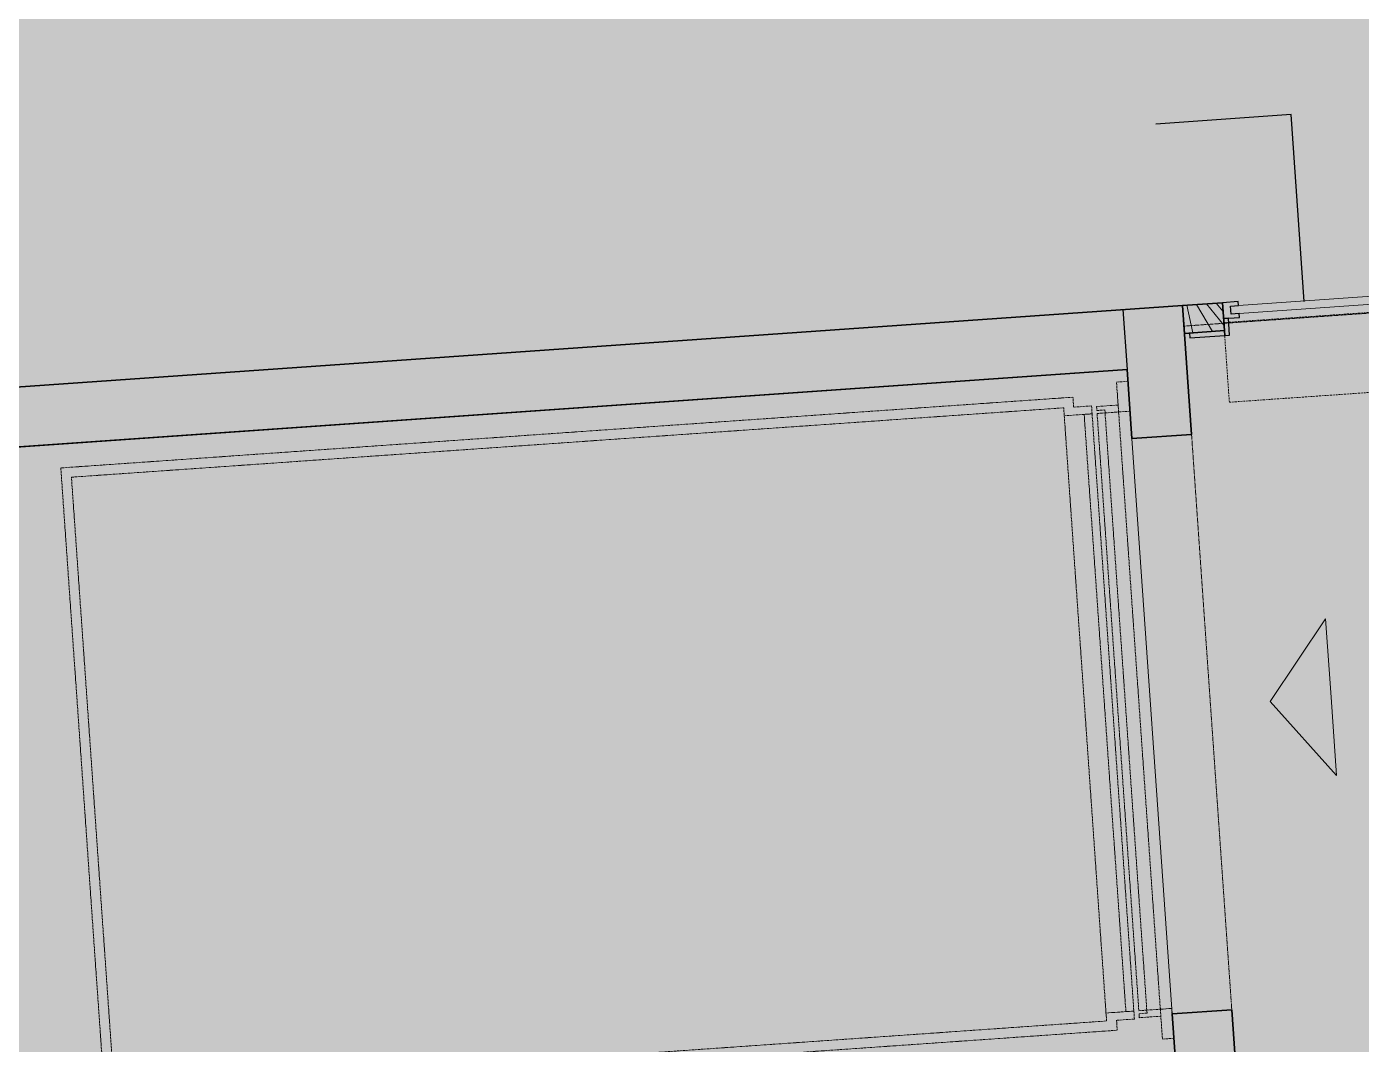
# Model space of a CAD drawing. Header units: millimetres. Extents: x 833941507 to 1669051331, y 817666127 to 1636299673.
# Drawn here: x 834557324 to 834564013, y 818037879 to 818042978 of the extents above; entities that cross this region are included whole.
import ezdxf

# ---------------------------------------------------------------- set-up
doc = ezdxf.new("R2010")
doc.units = ezdxf.units.MM
doc.header["$LTSCALE"] = 3
for name, pattern in [('3A35X-MADL-P-LT-B01-0$0$ACAD_ISO02W033', [5, 4, -1]), ('B0701', [2.34375, 1.5625, -0.78125]), ('B0703', [4.6875, 3.125, -1.5625])]:
    doc.linetypes.add(name, pattern=pattern)
for name, color, linetype, lineweight in [('Hatch (CARR)', 252, 'Continuous', 35), ('Hatch (LTC&CB)', 252, 'Continuous', 35), ('UAJ-00ANNO', 7, 'Continuous', 5), ('UAJ-05SYMB-a', 1, 'Continuous', 9), ('UAJ-22INWA', 6, 'Continuous', 35), ('UAJ-22INWA-h', 251, 'Continuous', 9), ('UAJ-23FLOR-a', 1, 'Continuous', 13), ('UAJ-23FLOR-h', 251, 'Continuous', 9), ('UAJ-24STAI-a', 9, '3A35X-MADL-P-LT-B01-0$0$ACAD_ISO02W033', 13), ('UAJ-24STAI-y', 8, 'B0701', 9), ('UAJ-32INFR', 7, 'Continuous', 25), ('UAJ-32INFR-d', 9, 'Continuous', 5), ('UAJ-32INFR-z', 8, 'B0703', 9), ('UAJ-42INFI', 1, 'Continuous', 18)]:
    doc.layers.add(name, color=color, linetype=linetype, lineweight=lineweight)
doc.layers.add('UAJ-22INWA-$', color=32, linetype='Continuous', plot=False)
doc.styles.add('3A35X-MAGP-P-B01-0$0$UNS-TXT', font='swissc.ttf')
doc.dimstyles.new('3A35X-MAGP-P-B01-0$0$UNSDIM', dxfattribs={"dimtxt": 1.8, "dimasz": 1, "dimexe": 1, "dimexo": 1, "dimgap": 0, "dimtad": 0, "dimdec": 0, "dimzin": 9, "dimtxsty": '3A35X-MAGP-P-B01-0$0$UNS-TXT', "dimblk": '02_UNS-dotdim', "dimcen": 0.1, "dimdle": 1, "dimse1": 1, "dimse2": 1, "dimclrd": 256, "dimclre": 256, "dimclrt": 256, "dimadec": 0, "dimazin": 2, "dimtfac": 1, "dimtdec": 0, "dimtofl": 0, "dimtmove": 2, "dimatfit": 3, "dimfxl": 1, "dimtvp": 1, "dimtolj": 1, "dimtzin": 1, "dimarcsym": 0})

# ---------------------------------------------------------------- blocks, each defined once
blk = doc.blocks.new('02_UNS-dotdim')
at = {"color": 0, "linetype": 'ByBlock'}
for p, q in [((-1, 0), (1.5, 0)), ((0, -3), (0, 3))]:
    blk.add_line(p, q, dxfattribs=at)
at = {"color": 0, "linetype": 'ByBlock', "const_width": 0.5}
blk.add_lwpolyline([(-0.25, 0, 1), (0.25, 0, 1)], format="xyb", close=True, dxfattribs=at)
blk = doc.blocks.new('3A35X-MAGP-P-B01-0$0$_Dot')
at = {"color": 0, "linetype": 'ByBlock', "lineweight": -2}
blk.add_line((-0.5, 0), (-1, 0), dxfattribs=at)
at = {"color": 0, "linetype": 'ByBlock', "const_width": 0.5}
blk.add_lwpolyline([(-0.25, 0, 1), (0.25, 0, 1)], format="xyb", close=True, dxfattribs=at)
blk = doc.blocks.new('*U351')
at = {"layer": 'UAJ-32INFR'}
for points in [[(79.99999988079071, 5920.000000119209), (79.99999988079071, 6000), (0, 6000), (0, 5920.000000119209), (20.00000011920929, 5920.000000119209), (20.00000035762787, 5960), (60.00000035762787, 5960.000000357628), (60.00000071525574, 5919.999999761581), (79.99999988079071, 5919.999999880791)], [(79.99999988079071, 79.99999988079071), (79.99999988079071, 0), (0, 0), (0, 79.99999988079071), (20.00000011920929, 79.99999988079071), (20.00000035762787, 40), (60.00000035762787, 39.99999964237213), (60.00000071525574, 80.00000023841858), (79.99999988079071, 80.00000011920929)]]:
    blk.add_lwpolyline(points, dxfattribs=at)
at = {"layer": 'UAJ-32INFR-d'}
for points in [[(20.00000011920929, 79.99999988079071), (19.99999925125973, 5920.000000119209)], [(60.00000083446503, 80.00000023841858), (59.99999996651546, 5919.999999761581)]]:
    blk.add_lwpolyline(points, dxfattribs=at)
at = {"layer": 'UAJ-32INFR-z'}
blk.add_lwpolyline([(-19.99841472594443, 6000.000010728836), (-20.00058305263519, -1.072883605957031e-05), (-420.0005829334259, -1.060962677001953e-05), (-420.0005829334259, 6000.000010609627)], close=True, dxfattribs=at)
blk = doc.blocks.new('*U401')
at = {"layer": 'UAJ-05SYMB-a'}
h = blk.add_hatch(color=256, dxfattribs=at)
h.dxf.hatch_style = 1
edge = h.paths.add_edge_path()
edge.add_line((-305.5975860357285, 2.102823338381871e-07), (-305.5975861725365, 393.9645112471552))
edge.add_line((-305.5975861725365, 393.9645112471552), (0, 0))
edge.add_line((0, 0), (-305.5975863757576, -393.9645107073812))
edge.add_line((-305.5975863757576, -393.9645107073812), (-305.5975860357285, 6.871194955238025e-07))
blk.add_lwpolyline([(-305.5975860357285, 2.102823338381871e-07), (-305.5975861725365, 393.9645112471552), (0, 0), (-305.5975863757576, -393.9645107073812)], close=True, dxfattribs=at)
blk = doc.blocks.new('*U438')
at = {"layer": 'UAJ-22INWA-$'}
blk.add_lwpolyline([(6.142800259567593e-07, -5652.957018042044), (1.070246923973173e-06, -5477.884526866621), (24.99999916289845, -5477.884527209348), (24.99999918376871, -5652.957018027142)], close=True, dxfattribs=at)
at = {"layer": 'UAJ-42INFI'}
for p, q in [((7.632916378881305e-07, -5652.957017803626), (9.212353120418015e-07, -5477.88452710504)), ((24.99999923740423, -5477.88452714345), (24.99999916886755, -5652.957018060133))]:
    blk.add_line(p, q, dxfattribs=at)
blk = doc.blocks.new('*U439')
at = {"layer": 'UAJ-22INWA-$'}
blk.add_lwpolyline([(-4.719652224594029e-08, -104.0887353519773), (4.195078417978948e-07, -19.08873634264013), (24.99999851215921, -19.08873668536721), (24.999998522292, -104.0887353370761)], close=True, dxfattribs=at)
at = {"layer": 'UAJ-42INFI'}
for p, q in [((1.018150897052087e-07, -104.0887354453758), (2.704962298665237e-07, -19.08873658105871)), ((24.99999858666499, -19.08873662271868), (24.99999850515567, -79.08873285520747))]:
    blk.add_line(p, q, dxfattribs=at)
for points in [[(3.87657726719226e-06, -19.08873653841069), (25.00000244606579, -19.08873661887678)], [(-4.719652224594029e-08, -104.0887353519773), (24.999998522292, -104.0887354324439)]]:
    blk.add_lwpolyline(points, dxfattribs=at)
blk = doc.blocks.new('*U459')
at = {"layer": 'UAJ-22INWA-h'}
h = blk.add_hatch(dxfattribs=at)
h.set_pattern_fill('ANSI31', color=256, scale=20)
h.set_pattern_definition([(45, (-60.00000022091211, 1853.144869652647), (-44.90128060534576, 44.90128060534577), [])])
h.paths.add_polyline_path([(-2.177431213112868e-07, 1326.559693905753), (2.35249132174431e-07, 1526.585176768939), (140.0000001160398, 1526.585176494757), (140.0000001398847, 1326.559693989199)])
at = {"layer": 'UAJ-22INWA'}
for p, q in [((-6.873150937991561e-08, 1326.559694144172), (8.623752024305988e-08, 1526.58517653052)), ((140.0000001905456, 1526.585176486552), (140.0000001249836, 1326.559694047071))]:
    blk.add_line(p, q, dxfattribs=at)
for points in [[(3.692318529147087e-06, 1526.585176506983), (140.0000040499464, 1526.585176495061)], [(-2.177431213112868e-07, 1326.559693905753), (140.0000001398847, 1326.559693893832)]]:
    blk.add_lwpolyline(points, dxfattribs=at)
blk = doc.blocks.new('*U1081')
at = {"layer": 'UAJ-22INWA'}
for p, q in [((9.412210033950365e-08, -39.55530942681054), (-4.423162636086886e-07, 5960.416104877703)), ((299.9999978738462, 5960.416104929102), (299.9999985265135, -339.5553097686748))]:
    blk.add_line(p, q, dxfattribs=at)
blk.add_lwpolyline([(3.163764745295339e-06, 5960.416104834675), (300.0000017332469, 5960.416104918121)], dxfattribs=at)
at = {"layer": 'UAJ-22INWA-$'}
blk.add_lwpolyline([(-5.488951160259603e-08, -39.5553094852354), (-2.933046516773175e-07, 5960.416105116122), (299.9999977993403, 5960.416104937308), (299.9999985145926, -39.55530930642146)], close=True, dxfattribs=at)
blk = doc.blocks.new('GBP-STR-B01-L2')
at = {"layer": 'UAJ-22INWA'}
for points in [[(834563117.1792953, 818041581.0946958), (834563162.3340138, 818040935.1711155), (834562863.0644006, 818040914.2498744), (834562838.8309224, 818041260.9038428)], [(834563437.9716591, 818036992.2939543), (834563363.8753046, 818038052.2071713), (834563064.6056944, 818038031.2859292), (834563117.780804, 818037270.642327)]]:
    blk.add_lwpolyline(points, dxfattribs=at)
at = {"layer": 'UAJ-23FLOR-a'}
blk.add_lwpolyline([(834563064.6056912, 818038031.285929), (834562863.0644006, 818040914.2498744)], dxfattribs=at)
at = {"layer": 'UAJ-22INWA', "rotation": 93.99890853472759}
blk.add_blockref('*U1081', (834562799.3719151, 818041258.1453556), dxfattribs=at)
blk = doc.blocks.new('GBP-LTC-LB01')
at = {"layer": 'UAJ-23FLOR-h'}
h = blk.add_hatch(dxfattribs=at)
h.set_pattern_fill('EARTH,_O', color=256, scale=180, angle=45.00000010501341)
h.set_pattern_definition([(48.99890852053534, (834576001.761157, 818046085.3420337), (-112.7268618952272, 1612.510668059984), [1143, -1143]), (48.99890852053534, (834575678.2791204, 818046366.5514973), (-112.7268618952272, 1612.510668059984), [1143, -1143]), (48.99890852053534, (834575354.7970834, 818046647.760961), (-112.7268618952272, 1612.510668059984), [1143, -1143]), (138.9989085205353, (834575340.7062259, 818046849.3247945), (-1612.510668059984, -112.7268618952272), [1143, -1143]), (138.9989085205353, (834575621.9156895, 818047172.8068315), (-1612.510668059984, -112.7268618952272), [1143, -1143]), (138.9989085205353, (834575903.1251531, 818047496.2888683), (-1612.510668059984, -112.7268618952272), [1143, -1143])])
h.paths.add_polyline_path([(834572173.0526648, 818200349.1682475), (834310583.7401848, 818182062.0839702), (834331502.2393942, 817882831.6918911), (834364939.6873164, 817885169.2259957), (834473095.7001734, 818011283.5998719), (834480533.7001572, 818020120.3998857), (834485095.050147, 818025709.5498941), (834491375.7001324, 818033618.9999057), (834497063.4001188, 818041012.999916), (834493145.8001142, 818043678.6999089), (834512788.5000582, 818074029.2499447), (834518712.4500408, 818083675.2499557), (834526231.3000174, 818096325.0999695), (834534646.0499907, 818111073.0499848), (834545955.9999523, 818131981.3000056), (834557204.5999117, 818154198.8000262), (834564039.9998856, 818168496.8000388), (834570941.1648417, 818183576.4266495), (834578367.7999997, 818200696.3)])
h.paths.add_polyline_path([(834382131.3063979, 817956469.9755309), (834418268.7298656, 817958996.0684958), (834422062.4129677, 817963855.9029621), (834428403.0430198, 817964299.3786768), (834467239.2037573, 818010695.5815835), (834466445.2064853, 818021738.794587), (834476097.7213831, 818035709.0329579), (834485267.1005058, 818048983.1978921), (834487014.8928652, 818051460.4309663), (834497268.3342452, 818067303.4232484), (834492893.3757939, 818129890.0851053), (834448056.5937514, 818126755.6608665), (834416896.5816393, 818105052.1136897), (834382061.3702741, 818080788.9948437), (834386167.4497714, 818022059.1642565), (834377588.3843737, 818021459.4669156)], flags=16)
edge = h.paths.add_edge_path(flags=16)
edge.add_line((834540292.2872467, 818142076.0699883), (834533466.3205868, 818141614.1342163))
edge.add_line((834533466.3205867, 818141614.1342163), (834523258.01233, 818143862.7104174))
edge.add_line((834523258.01233, 818143862.7104174), (834525896.867722, 818155838.9349334))
edge.add_arc((834558382.4304729, 818267025.4493066), 115835.0239163238, 237.2183980957774, 253.7131265722631, ccw=False)
edge.add_line((834495664.9154892, 818169638.2526121), (834498267.5884769, 818132356.9750829))
edge.add_line((834498267.5884771, 818132356.9750829), (834496346.4194225, 818130135.0090942))
edge.add_line((834496346.4194226, 818130135.0090942), (834492879.879452, 818129892.6713651))
edge.add_line((834492879.8794518, 818129892.6713651), (834494229.5832878, 818110587.6218635))
edge.add_line((834494229.5832882, 818110587.6218635), (834496326.133695, 818110708.3844534))
edge.add_line((834496326.1336946, 818110708.3844534), (834498420.2073777, 818080753.5549031))
edge.add_line((834498420.2073779, 818080753.5549031), (834498046.1188868, 818080727.4032354))
edge.add_line((834498046.118887, 818080727.4032354), (834498254.5151165, 818077746.3837949))
edge.add_line((834498254.5151162, 818077746.3837949), (834503061.0860548, 818078082.4001414))
edge.add_line((834503061.0860548, 818078082.4001414), (834504979.5219883, 818081212.101532))
edge.add_line((834504979.5219884, 818081212.101532), (834509429.0185915, 818088470.9260026))
edge.add_line((834509429.0185914, 818088470.9260026), (834515217.1570119, 818097913.5886871))
edge.add_line((834515217.157012, 818097913.5886871), (834526067.4346461, 818116415.5426326))
edge.add_line((834526067.4346461, 818116415.5426326), (834532489.1994565, 818127888.6839589))
edge.add_line((834532489.1994562, 818127888.6839589), (834534830.89787, 818132146.3035389))
edge.add_line((834534830.8978701, 818132146.3035389), (834540292.2872465, 818142076.0699883))
h = blk.add_hatch(dxfattribs=at)
h.set_pattern_fill('EARTH,_O', color=256, scale=180, angle=45.00000010501341)
h.set_pattern_definition([(45.00000010501341, (-1082349.699177861, 54794.90315568447), (-2.96267069188616e-06, 1616.446101792448), [1143, -1143]), (45.00000010501341, (-1082652.782822503, 55097.98679921505), (-2.96267069188616e-06, 1616.446101792448), [1143, -1143]), (45.00000010501341, (-1082955.866467144, 55401.07044274564), (-2.96267069188616e-06, 1616.446101792448), [1143, -1143]), (135.0000001050134, (-1082955.866467515, 55603.12620546969), (-1616.446101792448, -2.96267069188616e-06), [1143, -1143]), (135.0000001050134, (-1082652.782823984, 55906.20985011128), (-1616.446101792448, -2.96267069188616e-06), [1143, -1143]), (135.0000001050134, (-1082349.699180454, 56209.29349475286), (-1616.446101792448, -2.96267069188616e-06), [1143, -1143])])
h.paths.add_polyline_path([(834669469.2548146, 818015499.1701102), (834651080.8176275, 818014213.7929552), (834651091.333055, 818014066.030459), (834669479.7621983, 818015351.5226754)], flags=16)
edge = h.paths.add_edge_path()
edge.add_arc((834611763.613195, 818123015.0723449), 22001.28373588376, 94.00071865262937, 118.6886834190998)
edge.add_line((834601201.8916234, 818142315.5004095), (834593918.3367147, 818141228.3801512))
edge.add_arc((834611768.400262, 818123014.0298539), 25502.69251264854, 93.99715914630349, 134.4212748451599, ccw=False)
edge.add_line((834609990.6837641, 818148454.6872638), (834618164.3568528, 818149025.8389109))
edge.add_line((834618164.3568528, 818149025.8389109), (834618408.292444, 818145534.9100552))
edge.add_line((834618408.292444, 818145534.9100552), (834616365.4114578, 818145392.1596863))
edge.add_line((834616365.4114578, 818145392.1596863), (834616609.385029, 818141900.6873076))
edge.add_line((834616609.385029, 818141900.6873076), (834611621.5474902, 818141552.1522465))
edge.add_line((834611621.5474902, 818141552.1522465), (834611377.6128702, 818145043.0672039))
edge.add_line((834611377.6128702, 818145043.0672039), (834610228.6059371, 818144962.7428077))
h.paths.add_polyline_path([(834673232.9366938, 818197365.8783082), (834607546.4897544, 818192773.8917836), (834599172.4998745, 818174435.3001034), (834588349.0999149, 818152374.5000834), (834578621.5499489, 818133890.6500655), (834568418.2999822, 818115665.3000468), (834556456.700019, 818095618.300025), (834546606.4000474, 818080041.600007), (834532219.3000866, 818058623.7499806), (834523692.1501086, 818046595.7499651), (834515683.5001286, 818035708.4999502), (834508244.2001468, 818025929.8999366), (834500656.3001646, 818016266.0999228), (834489786.8001888, 818002934.0999027), (834483448.3002025, 817995421.2998908), (834478637.6002128, 817989841.6998823), (834458453.7502539, 817967379.2998452), (834441506.4997879, 817949096.357832), (834383075.7479855, 817886437.0757562), (834482026.687943, 817893354.5055006), (834551919.0356153, 817920008.6018127), (834634905.1297382, 817930637.1330649), (834634022.9972101, 817939309.3515325), (834633770.0685325, 817941795.8857912), (834633577.6912351, 817943687.0236263), (834508697.0405153, 817930983.6118022), (834507053.464672, 817930191.4384525), (834506409.4608335, 817939426.9553951), (834507656.9383341, 817945566.7269546), (834503417.0808368, 818006767.0327235), (834503064.3680854, 818011762.6720035), (834514052.9096247, 818025791.9353799), (834520784.6504849, 818034889.3491884), (834526318.8615147, 818042436.9444461), (834532381.6860782, 818050705.6283545), (834536345.7196504, 818056472.6778568), (834542258.4127678, 818065225.6191521), (834550405.86193, 818077286.9078631), (834561578.9964366, 818095001.9633045), (834574522.6610527, 818117080.0346472), (834587768.8781933, 818140310.2095475), (834609774.1305691, 818143594.9757913), (834610001.9653326, 818140335.8947712), (834634252.5395212, 818142031.4686226), (834636806.8958616, 818105492.469254), (834642791.4816118, 818105913.7478601), (834646278.5594581, 818056032.5832597), (834640293.170484, 818055614.1586573), (834643382.3380679, 818011424.9081372), (834641138.4146172, 818011267.9554363), (834645775.7848747, 817944927.8676329), (834639048.3570181, 817944243.5239328), (834640362.1165634, 817931328.1108725), (834651070.3910474, 817932706.91456), (834650587.6677916, 817936476.1291044), (834685105.7378002, 817940896.8578628), (834685588.4610578, 817937127.6433052), (834691373.7890701, 817937868.5701854)])
at = {"layer": 'UAJ-24STAI-a'}
for p, q in [((834562786.0796685, 818041197.0696932), (834562842.9408951, 818041201.0447291)), ((834562796.540289, 818041047.4348865), (834562786.0796685, 818041197.0696932)), ((834562842.9408951, 818041201.0447291), (834562853.4015156, 818041051.4099221)), ((834562567.8068372, 818041121.6643146), (834557495.2362404, 818040767.0527283)), ((834562571.2937106, 818041071.7860456), (834562567.8068373, 818041121.6643145)), ((834562661.0745949, 818041078.062418), (834562571.2937106, 818041071.7860456)), ((834562663.8640937, 818041038.1598029), (834562661.0745949, 818041078.062418)), ((834562794.0994774, 818041082.3496747), (834562686.3624166, 818041074.8180279)), ((834562686.3624166, 818041074.8180279), (834562687.757166, 818041054.8667203)), ((834562796.540289, 818041047.4348865), (834562794.0994774, 818041082.3496747)), ((834557548.6013819, 818040720.661333), (834562521.4154414, 818041068.2991724)), ((834562736.2068557, 818037995.7978048), (834562521.4154415, 818041068.2991723)), ((834562524.2049417, 818041028.396557), (834562663.8640937, 818041038.1598029)), ((834562623.9614784, 818041035.3703041), (834562663.8640937, 818041038.1598029)), ((834562833.1738987, 818038042.6741675), (834562623.9614784, 818041035.3703041)), ((834562663.8640937, 818041038.1598029), (834562873.0765141, 818038045.4636663)), ((834562687.757166, 818041054.8667203), (834562727.6597811, 818041057.6562191)), ((834562728.7058475, 818041042.6927389), (834562688.8032324, 818041039.9032401)), ((834562688.8032324, 818041039.9032401), (834562898.0156358, 818038047.2071021)), ((834562727.6597811, 818041057.6562191), (834562728.7058432, 818041042.6927383)), ((834562728.7058432, 818041042.6927383), (834562796.540289, 818041047.4348865)), ((834562937.9182508, 818038049.9966012), (834562728.7058475, 818041042.6927389)), ((834562853.4015156, 818041051.4099221), (834562796.540289, 818041047.4348865)), ((834563005.752705, 818038054.7387495), (834562796.540289, 818041047.4348865)), ((834557495.2362404, 818040767.0527283), (834557717.0013908, 818037594.7948242)), ((834557763.3927863, 818037648.1599666), (834557548.6013819, 818040720.661333)), ((834562733.417353, 818038035.7004201), (834562873.076505, 818038045.4636657)), ((834562875.8660038, 818038005.5610507), (834562786.0851195, 818037999.2846785)), ((834562786.0851195, 818037999.2846785), (834562789.5719932, 818037949.4064095)), ((834562833.1738896, 818038042.6741669), (834562873.076505, 818038045.4636657)), ((834562873.076505, 818038045.4636657), (834562875.8660038, 818038005.5610507)), ((834562937.9182589, 818038049.9966015), (834562898.0156437, 818038047.2071027)), ((834562899.0617014, 818038032.243622), (834562938.9643165, 818038035.0331206)), ((834562900.4564508, 818038012.2923143), (834562899.0617014, 818038032.243622)), ((834563008.1935116, 818038019.823961), (834562900.4564508, 818038012.2923143)), ((834562937.9182545, 818038049.9966015), (834563005.7527003, 818038054.7387493)), ((834562938.9643165, 818038035.0331206), (834562937.9182545, 818038049.9966015)), ((834563062.6139269, 818038058.7137852), (834563005.7527003, 818038054.7387493)), ((834563005.7527003, 818038054.7387493), (834563016.2133209, 818037905.1039425)), ((834563005.7527003, 818038054.7387493), (834563008.1935116, 818038019.823961)), ((834563073.0745475, 818037909.0789783), (834563062.6139269, 818038058.7137852)), ((834562736.2068557, 818037995.7978048), (834557878.1128066, 818037656.1797739)), ((834557881.5996801, 818037606.3015053), (834562789.5719932, 818037949.4064091)), ((834563016.2133209, 818037905.1039425), (834563073.0745475, 818037909.0789783))]:
    blk.add_line(p, q, dxfattribs=at)
at = {"layer": 'UAJ-24STAI-y'}
blk.add_lwpolyline([(834563124.3340697, 818041477.8153934), (834568511.1028562, 818041854.3873385), (834568804.2876954, 818037661.1752135), (834563417.5189089, 818037284.6032684)], close=True, dxfattribs=at)
at = {"layer": 'UAJ-05SYMB-a', "rotation": 183.9989085158888}
blk.add_blockref('*U401', (834563556.5469579, 818039596.9043362), dxfattribs=at)
at = {"layer": 'UAJ-22INWA', "rotation": 93.9988671626246}
blk.add_blockref('*U459', (834564649.8375058, 818041547.8964729), dxfattribs=at)
at = {"layer": 'UAJ-22INWA'}
for name, p, xscale, rotation in [('*U439', (834563345.9308462, 818041536.0261155), -0.9999999999999967, 3.998908675877094), ('*U438', (834557687.312943, 818041061.163568), -1, 93.99890855411886)]:
    blk.add_blockref(name, p, dxfattribs=dict(at, xscale=xscale, rotation=rotation))
at = {"layer": 'UAJ-32INFR', "rotation": 93.99890852549356}
for p in [(834569307.7151885, 818041933.6652381), (834569307.7151886, 818041933.6652383)]:
    blk.add_blockref('*U351', p, dxfattribs=at)
at = {"layer": 'UAJ-00ANNO'}
blk.add_leader([(834563726.4462762, 818041600.7170153, 1.932901689816191e-06), (834563660.9421191, 818042537.7266139, 1.932901689816191e-06), (834562983.8555121, 818042490.3930675, 1.932901689816191e-06)], dimstyle='3A35X-MAGP-P-B01-0$0$UNSDIM', override={"dimscale": 0, "dimexe": 1, "dimexo": 1, "dimgap": 0, "dimtad": 0, "dimrnd": 5, "dimzin": 9, "dimclre": 256, "dimazin": 2, "dimldrblk": '3A35X-MAGP-P-B01-0$0$_Dot'}, dxfattribs=at)

msp = doc.modelspace()

# ---------------------------------------------------------------- hatches: boundary and pattern name
at = {"layer": 'Hatch (CARR)'}
h = msp.add_hatch(dxfattribs=at)
h.set_pattern_fill('ANSI36', color=256, scale=150, angle=90)
h.set_pattern_definition([(135, (-187022.2791678905, -52565.43556797504), (-926.0889124852565, 252.5697034050701), [1190.625, -238.125, 0, -238.125])])
edge = h.paths.add_edge_path()
edge.add_line((834611924.5285674, 818109421.9795382), (834607685.9333189, 818109069.0317029))
edge.add_line((834607685.9333189, 818109069.0317029), (834607665.2085136, 818107991.0627096))
edge.add_arc((834589039.2587397, 818108445.5984795), 18631.49504860748, 309.865898157549, 358.6020678849919, ccw=False)
edge.add_arc((834615999.1085237, 818076947.9305882), 22831.05689388325, 131.1287194590977, 153.7989258374957)
edge.add_arc((834586528.4374498, 818091417.1166068), 10000.0226383043, 275.0745481675095, 333.9678967565785, ccw=False)
edge.add_line((834587412.9577368, 818081456.2895012), (834588264.1163628, 818069423.8069654))
edge.add_arc((834582903.8927284, 818050145.0407581), 20010.06806292654, 39.44810754976709, 74.46206477656318, ccw=False)
edge.add_arc((834615731.5683885, 818077154.0027018), 22500.40496489586, 219.4438065653649, 234.5202163538755)
edge.add_arc((834588161.6360995, 818038473.4132097), 25000.00734784145, 12.1660642206499, 54.520360264797375, ccw=False)
edge.add_arc((834582999.1828797, 818037622.7792686), 30226.87180901134, 2.0399708739242897, 11.679977439033507, ccw=False)
edge.add_line((834613206.8980196, 818038698.7557493), (834615631.2604762, 818004019.2636257))
edge.add_arc((834569688.7781495, 818001746.1404777), 45998.68227666659, -6.715735871121581, 2.8325470116383826, ccw=False)
edge.add_arc((834571414.0748671, 818001695.7862222), 44279.59500290213, 274.6272267813296, 353.08790164783454, ccw=False)
edge.add_line((834574986.2241068, 817957560.5136681), (834554838.43618, 817955511.3338273))
edge.add_line((834554838.43618, 817955511.3338273), (834555086.0693473, 817951969.0996875))
edge.add_line((834555086.0693473, 817951969.0996875), (834553985.1375787, 817951373.9306439))
edge.add_line((834553985.1375787, 817951373.9306439), (834556566.8998852, 817951132.0247827))
edge.add_line((834556566.8998852, 817951132.0247827), (834554870.825874, 817950512.5267926))
edge.add_line((834554870.825874, 817950512.5267926), (834555242.2592868, 817945199.3269953))
edge.add_line((834555242.2592868, 817945199.3269953), (834580663.5774826, 817947785.2363821))
edge.add_arc((834575886.0608323, 817997961.0018529), 50402.69939119431, 275.4390559034364, 360.000000000271)
edge.add_arc((834575886.0608389, 817997961.0018531), 50402.69938445091, 0, 6.033545123572209)
edge.add_line((834626009.5557979, 818003258.8654163), (834625320.0035809, 818013122.6238494))
edge.add_arc((834725073.7348828, 818020096.2917871), 99997.19472644464, 179.2295533322738, 183.9989754623971, ccw=False)
edge.add_line((834625085.5806298, 818021440.8966492), (834625236.697649, 818032677.8772377))
edge.add_arc((834627922.0571212, 818032658.0033417), 2685.43301283759, 108.9811807542396, 179.5759712670284, ccw=False)
edge.add_arc((834628204.4121966, 818032510.4798577), 2924.98455717082, 77.00889104197461, 113.27543302077399, ccw=False)
edge.add_line((834628861.9482889, 818035360.5993196), (834628476.3411659, 818040874.2326924))
edge.add_arc((834628077.503284, 818035877.398655), 5012.726010108237, 85.43643376848652, 98.7312967742884)
edge.add_arc((834628036.8578303, 818036256.3859787), 4631.993233472201, 98.94598531661237, 115.2556639829105)
edge.add_arc((834625847.2461665, 818040897.8163618), 499.9922731250711, 179.2291312922244, 295.2567071070752, ccw=False)
edge.add_line((834625347.2991458, 818040904.5431534), (834625429.5189184, 818047019.1146282))
edge.add_arc((834645427.711174, 818046750.2094804), 20000.00008677739, 165.3450134809267, 179.2296202883739, ccw=False)
edge.add_line((834626078.3747905, 818051810.1684713), (834626528.5514432, 818053531.6862797))
edge.add_arc((834626915.5387123, 818053430.4891769), 400.0000000177168, 10.695152377167176, 165.3453209340456, ccw=False)
edge.add_arc((834673015.6694742, 818062137.1754668), 46515.11955036519, 190.6951714240863, 201.3939059048265)
edge.add_line((834629705.6919295, 818045169.4946631), (834632608.6630743, 818049408.1890775))
edge.add_arc((834657538.9597654, 818054466.6885248), 25438.31971198219, 165.4360592545937, 191.4699240814062, ccw=False)
edge.add_arc((834645834.1093973, 818057254.4316806), 13410.80803601128, 134.7551571944779, 164.3886809634555, ccw=False)
edge.add_arc((834654069.5153738, 818049100.0720308), 25000.00000381124, 110.94916711504649, 134.9999999998068, ccw=False)
edge.add_line((834645131.0269992, 818072447.5221221), (834644597.6069973, 818080086.5705675))
edge.add_arc((834649926.7819381, 818053872.7880319), 26750.00000693784, 101.4914377666272, 112.9600991647533)
edge.add_arc((834639130.3294133, 818079447.9432485), 1011.218991569462, 186.4126899392967, 290.9488293182595, ccw=False)
edge.add_arc((834615732.2898611, 818077144.808664), 22500.00000909457, 5.586125076769975, 15.96051403662737)
edge.add_arc((834638326.3981731, 818083606.7178259), 1000.000000096708, 72.18054130292307, 195.9605569039716, ccw=False)
edge.add_arc((834652938.8698812, 818129065.9101906), 46749.99999867704, 252.1804366808144, 259.4591757909558)
edge.add_line((834644386.6088485, 818083104.8252262), (834643939.7361603, 818089497.1383101))
edge.add_arc((834650687.7391248, 818128671.741111), 39751.5414622157, 240.552645855678, 260.2264546383112, ccw=False)
edge.add_arc((834638496.4009235, 818107130.2430995), 14999.50979187298, 192.8811278257501, 240.6519724401148, ccw=False)
edge.add_line((834623874.3586586, 818103786.4168482), (834622817.4273343, 818108620.3345392))
edge.add_arc((834642767.1082911, 818112268.769777), 20280.55349256432, 185.5442359270914, 190.3638307884426, ccw=False)
edge.add_line((834622581.4291993, 818110309.3796762), (834612780.934843, 818109493.2924905))
edge.add_arc((834641861.4179806, 818113470.7547268), 29351.23004846225, 187.7882635547602, 192.6445844580893)
edge.add_line((834613222.0515536, 818107045.6947254), (834612137.9938439, 818106966.7564445))
edge.add_arc((834678301.9925529, 818113956.1661862), 66532.14691934951, 183.9077542116084, 186.0302271486492, ccw=False)
edge = h.paths.add_edge_path(flags=16)
edge.add_arc((834615731.2891132, 818077153.7044541), 12500, 0, 180)
edge.add_arc((834615731.2891132, 818077153.7044541), 12500, 180, 360)
edge = h.paths.add_edge_path(flags=16)
edge.add_line((834611868.9525105, 818104450.8138934), (834613972.7539883, 818104597.8847685))
edge.add_line((834613972.7539883, 818104597.8847685), (834614793.1774402, 818100839.5302539))
edge.add_arc((834613826.0732937, 818100578.154647), 1001.802195056169, -85.30379685559512, 15.123792415676405, ccw=False)
edge.add_arc((834619584.2630095, 818044960.8780395), 54912.98870505806, 95.93306834801301, 97.32695457863969)
edge.add_arc((834612511.2219769, 818100425.7467451), 1002.709727811401, 172.2733697093307, 273.99854999629923, ccw=False)
edge.add_arc((834561933.955179, 818106999.5461824), 49999.99994777545, 352.6009145688089, 357.078101614923)
edge = h.paths.add_edge_path(flags=16)
edge.add_line((834620090.9091382, 818049922.9776292), (834618289.6580604, 818049797.0548971))
edge.add_arc((834580970.7048192, 818042316.7731427), 38061.25176798405, 11.33427539532187, 15.91795170803397)
edge.add_arc((834591802.8816204, 818043743.072171), 27300.13400988516, 19.27623700822855, 22.15258949295576)
edge.add_arc((834617550.8908839, 818054225.7946192), 499.9999998739989, 94.53759005294211, 202.1525944576026, ccw=False)
edge.add_arc((834615731.2890984, 818077153.7045648), 22500.00011170959, 274.5375897114041, 280.0526075713317)
edge.add_arc((834619745.9927177, 818054506.8027898), 500.0000004199199, -8.861719909792726, 100.05260729722511, ccw=False)
edge.add_arc((834638671.9807276, 818051564.0583891), 18653.40096255677, 171.1626590973889, 185.0472684119796)
edge = h.paths.add_edge_path(flags=16)
edge.add_line((834620198.0613732, 818047424.3669351), (834618701.7133052, 818047319.7607301))
edge.add_line((834618701.7133052, 818047319.7607301), (834619053.6485708, 818042377.7867736))
edge.add_line((834619053.6485708, 818042377.7867736), (834619277.5450168, 818039251.2414795))
edge.add_line((834619277.5450168, 818039251.2414795), (834621789.2390194, 818004177.3258013))
edge.add_arc((834571670.8950224, 818002621.7047793), 50142.48061041492, -82.8094267226162, 1.7778303358081757, ccw=False)
edge.add_line((834577947.2294141, 817952873.5793033), (834554875.8287184, 817950440.9631954))
edge.add_line((834554875.8287184, 817950440.9631954), (834554896.5956267, 817950143.9012471))
edge.add_line((834554896.5956267, 817950143.9012471), (834580030.4609287, 817952804.2608175))
edge.add_arc((834573485.4272178, 818001019.3171521), 48657.26177690306, 277.7304593452858, 360.0000000001403)
edge.add_line((834622142.6889946, 818001019.3171523), (834619659.9161898, 818038109.1768906))
edge.add_arc((834783609.8433712, 818029932.1045521), 164153.7180048101, 174.3889035222556, 177.144714625774, ccw=False)
edge.add_arc((834619491.2976546, 818046225.8154538), 789.836621362968, 342.0455665106547, 367.1703407386046)
edge.add_line((834620274.9573171, 818046324.4025819), (834620198.0613732, 818047424.3669351))
h = msp.add_hatch(dxfattribs=at)
h.set_pattern_fill('ANSI37', color=10, scale=150)
h.set_pattern_definition([(45, (0, 0), (-336.7596045400932, 336.7596045400933), []), (135, (0, 0), (-336.7596045400933, -336.7596045400932), [])])
edge = h.paths.add_edge_path()
edge.add_line((834608124.671745, 818053522.584052), (834606147.8006183, 818052086.920607))
edge.add_line((834606147.8006183, 818052086.920607), (834607353.9708707, 818050426.0556239))
edge.add_line((834607353.9708707, 818050426.0556239), (834609862.8640264, 818014620.6303221))
edge.add_line((834609862.8640264, 818014620.6303221), (834609379.0848209, 818014586.8104454))
edge.add_line((834609379.0848209, 818014586.8104454), (834610086.2469822, 818004483.1044393))
edge.add_line((834610086.2469822, 818004483.1044393), (834610539.2676202, 818004514.774056))
edge.add_line((834610539.2676202, 818004514.774056), (834610706.6375477, 818002120.6171465))
edge.add_line((834610706.6375477, 818002120.6171465), (834610557.7650523, 818002110.2141044))
edge.add_line((834610557.7650523, 818002110.2141044), (834610834.5575806, 817998139.8505207))
edge.add_line((834610834.5575806, 817998139.8505207), (834610486.9929295, 817998114.176019))
edge.add_arc((834520229.5268736, 818026403.0349548), 94586.83692098374, 332.7181105747035, 342.5977551661171, ccw=False)
edge.add_arc((834534026.4966587, 818020533.459991), 79641.88308864553, 325.38153982717296, 331.92137134015815, ccw=False)
edge.add_arc((834533795.7193296, 818020683.0610924), 79916.79218988569, 321.038339138599, 325.38726958418044, ccw=False)
edge.add_line((834595936.3711736, 817970431.3639835), (834591911.2680118, 817966463.9907705))
edge.add_arc((834580976.5874835, 817976781.7257174), 15034.05775869244, 287.2472669092343, 316.6627970408202, ccw=False)
edge.add_arc((834571080.2894622, 818003714.996955), 43715.04096115561, 276.73322037362084, 289.1686613708379, ccw=False)
edge.add_line((834576205.7277516, 817960301.4657859), (834554660.6036475, 817958055.2087778))
edge.add_line((834554660.6036475, 817958055.2087778), (834554838.4361801, 817955511.3338273))
edge.add_line((834554838.4361801, 817955511.3338273), (834574986.2241068, 817957560.5136682))
edge.add_arc((834571414.0748671, 818001695.7862223), 44279.59500291648, 274.6272267813296, 353.0879016476814)
edge.add_line((834615371.8436558, 817996366.8935848), (834612824.4225088, 818001153.5845312))
edge.add_line((834612824.4225088, 818001153.5845312), (834610209.1307583, 818038562.0836532))
edge.add_line((834610209.1307583, 818038562.0836532), (834612600.2923856, 818043741.447003))
edge.add_arc((834588170.0277095, 818038475.5326903), 24991.35221817287, 12.1639316014864, 16.09475798996726)
edge.add_line((834612181.8319253, 818045403.8040472), (834610162.7142506, 818046731.9059234))
edge.add_arc((834588161.6365772, 818038473.4204019), 23500.00004032639, 20.57449408282785, 27.03290400688087)
edge.add_line((834609094.1595793, 818049154.2201222), (834610023.4877353, 818050600.2281411))
edge.add_arc((834588161.6905954, 818038473.4722118), 24999.92767098503, 29.01716620943613, 37.01084760646476)
h = msp.add_hatch(dxfattribs=at)
h.set_pattern_fill('GOST_GLASS', color=256, scale=75, angle=90)
h.set_pattern_definition([(135, (0, 0), (1.055814040081066e-13, 636.3961030678928), [375, -525]), (135, (9.742004054877237e-15, 159.099), (1.055814040081066e-13, 636.3961030678928), [150, -750]), (135, (-159.099, 9.742004054877237e-15), (1.055814040081066e-13, 636.3961030678928), [150, -750])])
edge = h.paths.add_edge_path()
edge.add_line((834620198.0613734, 818047424.3669351), (834618701.7133054, 818047319.7607301))
edge.add_line((834618701.7133054, 818047319.7607301), (834619053.6485709, 818042377.7867736))
edge.add_line((834619053.6485709, 818042377.7867736), (834619277.5450169, 818039251.2414795))
edge.add_line((834619277.5450169, 818039251.2414795), (834621789.2390195, 818004177.3258013))
edge.add_arc((834571670.8950229, 818002621.7047789), 50142.48061006855, -82.80942672297039, 1.7778303362292718, ccw=False)
edge.add_line((834577947.2294142, 817952873.5793033), (834554875.8287185, 817950440.9631954))
edge.add_line((834554875.8287185, 817950440.9631954), (834554896.5956268, 817950143.9012471))
edge.add_line((834554896.5956268, 817950143.9012471), (834580030.4609288, 817952804.2608175))
edge.add_arc((834573485.427218, 818001019.3171521), 48657.26177690306, 277.7304593452858, 360.0000000001403)
edge.add_line((834622142.6889948, 818001019.3171523), (834619659.9161899, 818038109.1768906))
edge.add_arc((834783609.8433713, 818029932.1045521), 164153.7180048101, 174.3889035222556, 177.144714625774, ccw=False)
edge.add_arc((834619491.2976552, 818046225.8154538), 789.8366209093518, 342.0455664999918, 367.1703407429223)
edge.add_line((834620274.9573172, 818046324.4025819), (834620198.0613734, 818047424.3669351))
at = {"layer": 'Hatch (LTC&CB)'}
h = msp.add_hatch(dxfattribs=at)
h.set_pattern_fill('ANSI38', color=256, scale=100)
h.set_pattern_definition([(318.9998376927443, (834479093.7342951, 818230174.1493032), (208.2994204990571, 239.6197016519238), []), (48.99983769274426, (834479093.7342951, 818230174.1493032), (176.9791393461904, 687.5388238029047), [793.75, -476.25])])
edge = h.paths.add_edge_path()
edge.add_line((834601196.1932279, 818142314.5248821), (834603754.2640262, 818142696.3710381))
edge.add_line((834603754.2640262, 818142696.3710381), (834603901.899728, 818141707.3292294))
edge.add_line((834603901.899728, 818141707.3292294), (834603810.4683098, 818141693.6886882))
edge.add_arc((834611763.2944388, 818123016.3620529), 20299.99935169609, 113.0643579575305, 141.3575808429331)
edge.add_line((834595907.8101043, 818135692.8596053), (834595395.44903, 818135656.8608108))
edge.add_line((834595395.44903, 818135656.8608108), (834583111.7173193, 818114341.0318873))
edge.add_line((834583111.7173193, 818114341.0318873), (834578121.5842528, 818106513.8910732))
edge.add_line((834578121.5842528, 818106513.8910732), (834575731.6542978, 818102809.499759))
edge.add_line((834575731.6542978, 818102809.499759), (834574387.4489166, 818100725.9814435))
edge.add_line((834574387.4489166, 818100725.9814435), (834573113.9765022, 818098752.0992287))
edge.add_line((834573113.9765022, 818098752.0992287), (834573145.2547638, 818098730.6477773))
edge.add_line((834573145.2547638, 818098730.6477773), (834569989.114683, 818093770.2015171))
edge.add_line((834569989.114683, 818093770.2015171), (834566534.9997851, 818088385.676982))
edge.add_line((834566534.9997851, 818088385.676982), (834566514.0877519, 818088398.2967066))
edge.add_line((834566514.0877519, 818088398.2967066), (834558743.6087797, 818076256.6317656))
edge.add_line((834558743.6087797, 818076256.6317656), (834557653.4005865, 818074495.7072132))
edge.add_line((834557653.4005865, 818074495.7072132), (834553498.9169745, 818068288.5571573))
edge.add_line((834553498.9169745, 818068288.5571573), (834548580.861871, 818060932.1282293))
edge.add_line((834548580.861871, 818060932.1282293), (834544328.2635252, 818054726.3367485))
edge.add_line((834544328.2635252, 818054726.3367485), (834544332.1488035, 818054704.6644962))
edge.add_line((834544332.1488035, 818054704.6644962), (834540324.5978602, 818048716.6949816))
edge.add_line((834540324.5978602, 818048716.6949816), (834541041.3244038, 818048232.540333))
edge.add_line((834541041.3244038, 818048232.540333), (834540089.7288045, 818046823.8296406))
edge.add_line((834540089.7288045, 818046823.8296406), (834539737.5511322, 818047061.7285419))
edge.add_line((834539737.5511322, 818047061.7285419), (834533115.7546033, 818038377.7374016))
edge.add_line((834533115.7546033, 818038377.7374016), (834515220.9619001, 818015146.6305978))
edge.add_arc((834538026.0069846, 818000636.2612507), 27029.99999804167, 147.5322628657497, 176.1870880981713)
edge.add_line((834511055.837681, 818002433.7226919), (834511444.9861017, 817996891.2334589))
edge.add_line((834511444.9861017, 817996891.2334589), (834511474.1084727, 817996474.6528435))
edge.add_line((834511474.1084727, 817996474.6528435), (834508641.2167096, 817996276.6106825))
edge.add_line((834508641.2167096, 817996276.6106825), (834508910.6816144, 817992422.053122))
edge.add_line((834508910.6816144, 817992422.053122), (834511353.3752296, 817992955.9577066))
edge.add_line((834511353.3752296, 817992955.9577066), (834513357.6638721, 817964213.0085849))
edge.add_line((834513357.6638721, 817964213.0085849), (834513308.9477361, 817964209.6026397))
edge.add_line((834513308.9477361, 817964209.6026397), (834513879.4049544, 817955918.7523347))
edge.add_line((834513879.4049544, 817955918.7523347), (834514876.6139696, 817955988.4575205))
edge.add_line((834514876.6139696, 817955988.4575205), (834515053.0661077, 817953464.409199))
edge.add_arc((834528221.0653924, 817954382.9922421), 13199.99999874826, 183.9904169536054, 259.8372334186261)
edge.add_line((834525891.9897077, 817941390.0939349), (834525974.5254321, 817940578.7091386))
edge.add_line((834525974.5254321, 817940578.7091386), (834555356.336757, 817943567.4939791))
edge.add_line((834555356.336757, 817943567.4939791), (834594711.6949315, 817947570.8029128))
edge.add_line((834594711.6949315, 817947570.8029128), (834594754.1988673, 817947152.9591447))
edge.add_line((834594754.1988673, 817947152.9591447), (834616096.9028597, 817949323.9834652))
edge.add_line((834616096.9028597, 817949323.9834652), (834631854.2065201, 817950926.8492302))
edge.add_line((834631854.2065201, 817950926.8492302), (834631836.7081357, 817951177.1563083))
edge.add_line((834631836.7081357, 817951177.1563083), (834639760.382062, 817951731.0818821))
edge.add_line((834639760.382062, 817951731.0818821), (834640506.9704407, 817944391.5874598))
edge.add_line((834640506.9704407, 817944391.5874598), (834508703.5709968, 817930984.2761916))
edge.add_line((834508703.5709968, 817930984.2761916), (834508663.5146245, 817930982.1632618))
edge.add_line((834508663.5146245, 817930982.1632618), (834507053.4646711, 817930191.4384522))
edge.add_line((834507053.4646711, 817930191.4384522), (834506409.4608326, 817939426.9553951))
edge.add_line((834506409.4608326, 817939426.9553951), (834507674.9508276, 817945699.3234407))
edge.add_line((834507674.9508276, 817945699.3234407), (834503067.5031257, 818011766.6800821))
edge.add_line((834503067.5031257, 818011766.6800821), (834515005.9420724, 818027008.3036696))
edge.add_line((834515005.9420724, 818027008.3036696), (834526318.8603592, 818042436.9452374))
edge.add_line((834526318.8603592, 818042436.9452374), (834533248.4343333, 818051887.545926))
edge.add_line((834533248.4343333, 818051887.545926), (834545204.9352987, 818069586.3738981))
edge.add_line((834545204.9352987, 818069586.3738981), (834551695.4067936, 818079200.6226892))
edge.add_line((834551695.4067936, 818079200.6226892), (834551700.6621838, 818079300.5666262))
edge.add_line((834551700.6621838, 818079300.5666262), (834554860.111537, 818084257.5104706))
edge.add_line((834554860.111537, 818084257.5104706), (834556162.9385583, 818086301.5433419))
edge.add_line((834556162.9385583, 818086301.5433419), (834561579.1108731, 818095002.152886))
edge.add_line((834561579.1108731, 818095002.152886), (834564610.1881032, 818100023.5882319))
edge.add_line((834564610.1881032, 818100023.5882319), (834566711.8413072, 818103505.2825594))
edge.add_line((834566711.8413072, 818103505.2825594), (834567220.9571147, 818104369.6755948))
edge.add_line((834567220.9571147, 818104369.6755948), (834571219.8492384, 818111331.3275263))
edge.add_line((834571219.8492384, 818111331.3275263), (834579233.5847297, 818125278.3035975))
edge.add_line((834579233.5847297, 818125278.3035975), (834584805.1873057, 818135090.7915635))
edge.add_line((834584805.1873057, 818135090.7915635), (834587768.4359322, 818140310.1481816))
edge.add_line((834587768.4359322, 818140310.1481816), (834593953.3663634, 818141233.3798261))
edge.add_arc((834611682.4142298, 818123278.8372545), 25232.61257183928, 93.84603158733529, 134.6379365759465, ccw=False)
edge.add_line((834609989.9237372, 818148454.6235011), (834618164.07139, 818149025.8201461))
edge.add_line((834618164.07139, 818149025.8201461), (834618408.0113981, 818145534.900405))
edge.add_line((834618408.0113981, 818145534.900405), (834616365.1302586, 818145392.1522276))
edge.add_line((834616365.1302586, 818145392.1522276), (834616609.1098313, 818141900.6663029))
edge.add_line((834616609.1098313, 818141900.6663029), (834611621.272795, 818141552.1240568))
edge.add_line((834611621.272795, 818141552.1240568), (834611377.3331451, 818145043.038663))
edge.add_arc((834611845.1982398, 818122938.1113777), 22109.8780646978, 91.21252121934131, 118.7925777614652)
h = msp.add_hatch(color=256, dxfattribs=at)
h.dxf.hatch_style = 1
edge = h.paths.add_edge_path()
edge.add_line((834513358.8255653, 817964213.0958437), (834514805.289499, 817964314.2087176))
edge.add_line((834514805.289499, 817964314.2087176), (834514905.3200586, 817962883.3180938))
edge.add_line((834514905.3200586, 817962883.3180938), (834522015.978077, 817959924.652822))
edge.add_line((834522015.978077, 817959924.652822), (834527599.8251551, 817958234.8488646))
edge.add_line((834527599.8251551, 817958234.8488646), (834531627.4143353, 817957331.9568794))
edge.add_line((834531627.4143353, 817957331.9568794), (834538597.7298516, 817957185.7983224))
edge.add_line((834538597.7298516, 817957185.7983224), (834550283.8357514, 817958000.7096148))
edge.add_line((834550283.8357514, 817958000.7096148), (834576164.2493855, 817960699.3094033))
edge.add_arc((834571429.6622454, 818001700.8842118), 41274.02878520934, 276.5869590863181, 289.1047787767843)
edge.add_line((834584938.5161443, 817962700.1621864), (834585387.4425285, 817962731.4429674))
edge.add_line((834585387.4425285, 817962731.4429674), (834585119.4098338, 817966565.5387688))
edge.add_line((834585119.4098338, 817966565.5387688), (834584671.7451953, 817966534.2435784))
edge.add_line((834584671.7451953, 817966534.2435784), (834582845.2183245, 817993361.8909639))
edge.add_line((834582845.2183245, 817993361.8909639), (834584586.6638896, 817993483.6330193))
edge.add_line((834584586.6638896, 817993483.6330193), (834584565.213575, 817993788.1730142))
edge.add_line((834584565.213575, 817993788.1730142), (834583546.5970082, 817993716.9697903))
edge.add_line((834583546.5970082, 817993716.9697903), (834579511.6160775, 818051438.2750045))
edge.add_line((834579511.6160775, 818051438.2750045), (834571357.0710046, 818050868.2097193))
edge.add_line((834571357.0710046, 818050868.2097193), (834571728.4182211, 818045556.2424893))
edge.add_line((834571728.4182211, 818045556.2424893), (834551420.9984901, 818044136.5981159))
edge.add_line((834551420.9984901, 818044136.5981159), (834550915.3577757, 818053251.1485702))
edge.add_line((834550915.3577757, 818053251.1485702), (834550067.4300342, 818053191.871879))
edge.add_line((834550067.4300342, 818053191.871879), (834547980.3444077, 818050328.438814))
edge.add_line((834547980.3444077, 818050328.438814), (834547993.7177736, 818050137.13641))
edge.add_line((834547993.7177736, 818050137.13641), (834537098.7629538, 818035335.0755486))
edge.add_line((834537098.7629538, 818035335.0755486), (834533115.7546033, 818038377.7374016))
edge.add_line((834533115.7546033, 818038377.7374016), (834521762.7749052, 818023639.2440152))
edge.add_line((834521762.7749052, 818023639.2440152), (834515226.3537949, 818015153.6303818))
edge.add_arc((834538313.0684212, 818000540.4627358), 27322.90359548846, 147.6674701204294, 176.0266741615715)
edge.add_line((834511055.837681, 818002433.7226919), (834511474.1084727, 817996474.6528435))
edge.add_line((834511474.1084727, 817996474.6528435), (834508641.2167096, 817996276.6106824))
edge.add_line((834508641.2167096, 817996276.6106824), (834508910.6816144, 817992422.053122))
edge.add_line((834508910.6816144, 817992422.053122), (834511349.4456573, 817992955.0988119))
edge.add_line((834511349.4456573, 817992955.0988119), (834511354.850605, 817992876.5974088))
edge.add_line((834511354.850605, 817992876.5974088), (834513358.6562476, 817964213.0840075))
edge.add_line((834513358.6562476, 817964213.0840075), (834513358.8255653, 817964213.0958437))

# ---------------------------------------------------------------- block references
for name in ['GBP-LTC-LB01', 'GBP-STR-B01-L2']:
    msp.add_blockref(name, (0, 0))

doc.saveas('drawing.dxf')
